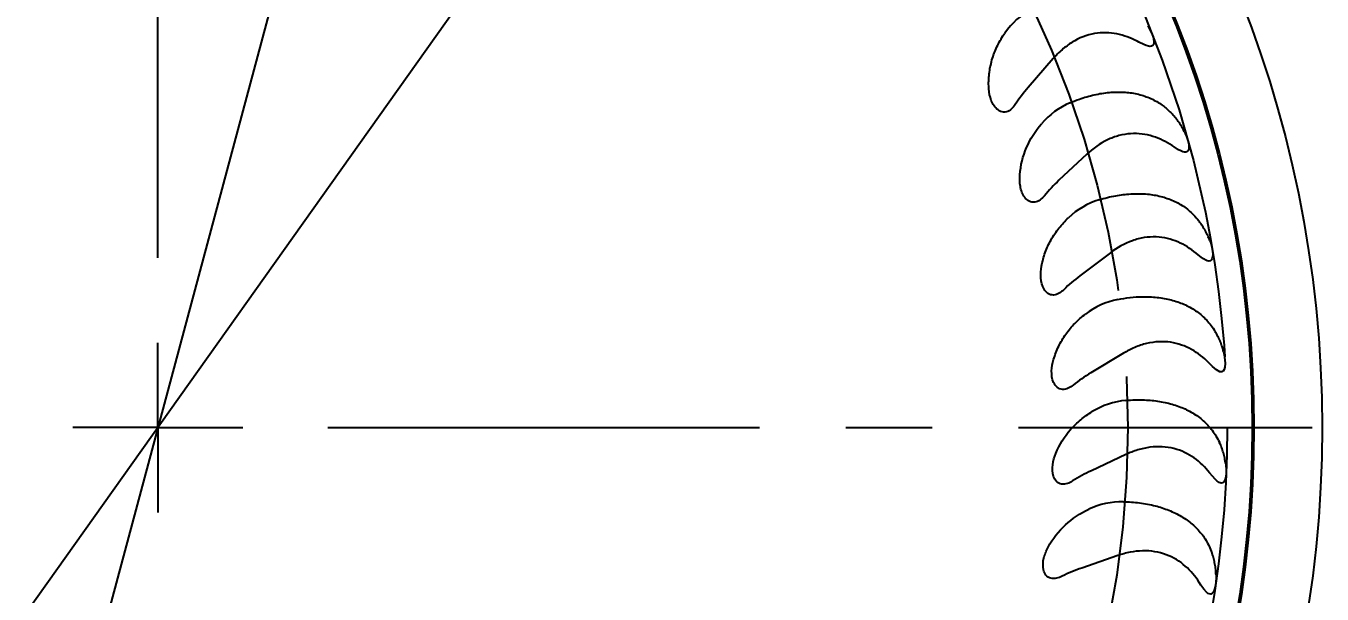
# Model space of a CAD drawing. Header units: millimetres. Extents: x 10 to 459, y 8 to 584.
# Drawn here: x 323.82 to 361.95, y 190.61 to 207.33 of the extents above; entities that cross this region are included whole.
import ezdxf

# ---------------------------------------------------------------- set-up
doc = ezdxf.new("R2010")
doc.units = ezdxf.units.MM
doc.linetypes.add('CENTERX2', pattern=[20.32, 12.7, -2.54, 2.54, -2.54])
doc.layers.add('CENTERLINE', color=4, linetype='CENTERX2')
doc.layers.add('DIMENSIONS', color=2, linetype='Continuous')
doc.layers.add('OUTLINE', color=7, linetype='Continuous', lineweight=25)
doc.styles.add('SLDTEXTSTYLE0', font='TXT', dxfattribs={"width": 0.75})
doc.dimstyles.new('SLDDIMSTYLE13', dxfattribs={"dimtxt": 3.5, "dimasz": 2, "dimexe": 0, "dimexo": 0.0625, "dimgap": 0.875, "dimtad": 1, "dimrnd": 1e-09, "dimzin": 12, "dimdsep": 46, "dimtxsty": 'SLDTEXTSTYLE0', "dimblk1": 'NONE', "dimsah": 1, "dimcen": 0, "dimadec": 0, "dimazin": 3, "dimtfac": 1, "dimtmove": 0, "dimatfit": 3, "dimldrblk": 'NONE', "dimfxl": 0, "dimfrac": 2, "dimtolj": 1, "dimtzin": 12, "dimarcsym": 0})

# ---------------------------------------------------------------- blocks, each defined once
blk = doc.blocks.new('_D_27')
at = {"layer": 'DIMENSIONS'}
for q in [(343.366, 253.971), (319.558, 165.118)]:
    blk.add_line((335.842, 225.89), q, dxfattribs=at)
blk.add_solid([(335.842, 225.89), (336.843, 227.693), (335.877, 227.951)], dxfattribs=at)
at = {"layer": 'DIMENSIONS', "char_height": 3.5, "attachment_point": 1, "rotation": 75, "style": 'SLDTEXTSTYLE0'}
for s, insert in [('62,92', (335.59, 242.366)), ('%%c', (334.225, 237.273))]:
    blk.add_mtext(s, dxfattribs=dict(at, insert=insert))
blk = doc.blocks.new('_None')
blk = doc.blocks.new('_D_28')
at = {"layer": 'DIMENSIONS'}
for q in [(360.955, 242.313), (311.173, 172.241)]:
    blk.add_line((344.228, 218.768), q, dxfattribs=at)
blk.add_solid([(344.228, 218.768), (345.794, 220.108), (344.978, 220.688)], dxfattribs=at)
at = {"layer": 'DIMENSIONS', "char_height": 3.5, "attachment_point": 1, "rotation": 54.6082, "style": 'SLDTEXTSTYLE0'}
for s, insert in [('57,07', (349.624, 234.145)), ('%%c', (346.569, 229.846))]:
    blk.add_mtext(s, dxfattribs=dict(at, insert=insert))
blk = doc.blocks.new('SW_CENTERMARKSYMBOL_0')
at = {"layer": 'CENTERLINE', "color": 0}
for p, q in [((0, 5), (0, 33.958)), ((0, 0), (0, 2.5)), ((0, 0), (-2.5, 0)), ((0, 0), (0, -2.5)), ((0, 0), (2.5, 0)), ((5, 0), (33.958, 0))]:
    blk.add_line(p, q, dxfattribs=at)

msp = doc.modelspace()

# ---------------------------------------------------------------- linework, layer by layer
at = {"layer": 'CENTERLINE'}
for radius in [31.458, 28.537]:
    msp.add_circle((327.7, 195.504), radius, dxfattribs=at)
at = {"layer": 'OUTLINE'}
for p, q in [((354.041, 206.365), (353.304, 205.517)), ((357.549, 204.726), (357.539, 204.737)), ((357.549, 204.726), (357.544, 204.731)), ((355.032, 203.552), (354.211, 202.786)), ((358.35, 201.556), (358.341, 201.567)), ((358.35, 201.556), (358.345, 201.561)), ((355.724, 200.651), (354.827, 199.975)), ((358.814, 198.319), (358.807, 198.331)), ((358.814, 198.319), (358.811, 198.325)), ((356.108, 197.693), (355.145, 197.115)), ((358.938, 195.051), (358.932, 195.065)), ((358.938, 195.051), (358.935, 195.057)), ((356.181, 194.712), (355.163, 194.237)), ((358.72, 191.788), (358.715, 191.802)), ((358.72, 191.788), (358.717, 191.795)), ((355.943, 191.739), (354.88, 191.373))]:
    msp.add_line(p, q, dxfattribs=at)
at = {"layer": 'OUTLINE', "flags": 128}
for points in [[(356.82, 207.327), (356.897, 207.195), (356.955, 207.07), (356.978, 207.004), (356.996, 206.937), (357.006, 206.859), (356.997, 206.79), (356.972, 206.75), (356.928, 206.727), (356.886, 206.724), (356.841, 206.731), (356.773, 206.751), (356.704, 206.779), (356.559, 206.85), (356.507, 206.877), (356.507, 206.877)], [(357.897, 204.218), (357.924, 204.164), (357.962, 204.074), (357.994, 203.98), (358.017, 203.893), (358.031, 203.803), (358.032, 203.73), (358.017, 203.667), (357.988, 203.629), (357.942, 203.611), (357.901, 203.612), (357.857, 203.623), (357.793, 203.648), (357.729, 203.682), (357.595, 203.766), (357.538, 203.803), (357.538, 203.803)], [(358.644, 201.01), (358.673, 200.929), (358.703, 200.819), (358.725, 200.703), (358.733, 200.596), (358.73, 200.545), (358.721, 200.496), (358.7, 200.447), (358.668, 200.417), (358.617, 200.405), (358.574, 200.413), (358.529, 200.431), (358.461, 200.47), (358.393, 200.519), (358.252, 200.631), (358.242, 200.639), (358.242, 200.639)], [(359.05, 197.744), (359.073, 197.648), (359.094, 197.504), (359.099, 197.391), (359.089, 197.282), (359.069, 197.217), (359.037, 197.169), (359.001, 197.149), (358.943, 197.15), (358.893, 197.171), (358.842, 197.204), (358.727, 197.303), (358.611, 197.419), (358.611, 197.419)], [(359.113, 194.455), (359.119, 194.418), (359.131, 194.252), (359.129, 194.157), (359.119, 194.062), (359.099, 193.98), (359.065, 193.911), (359.025, 193.876), (358.986, 193.867), (358.921, 193.886), (358.861, 193.929), (358.803, 193.985), (358.723, 194.077), (358.642, 194.177), (358.642, 194.177)], [(358.831, 191.178), (358.833, 191.071), (358.827, 190.967), (358.813, 190.86), (358.786, 190.751), (358.752, 190.676), (358.717, 190.631), (358.677, 190.608), (358.628, 190.609), (358.592, 190.625), (358.557, 190.651), (358.47, 190.748), (358.387, 190.867), (358.334, 190.95), (358.334, 190.95)]]:
    msp.add_lwpolyline(points, dxfattribs=at)
at = {"layer": 'OUTLINE'}
for radius in [34.25, 32.247, 32.197]:
    msp.add_circle((327.7, 195.504), radius, dxfattribs=at)
for centre, major_axis in [((355.281, 205.144), (2.503, -2.176)), ((356.137, 202.208), (2.262, -2.426)), ((356.682, 199.199), (1.996, -2.649)), ((356.91, 196.149), (1.708, -2.843)), ((356.817, 193.093), (1.402, -3.006)), ((356.405, 190.062), (1.08, -3.136))]:
    msp.add_ellipse(centre, major_axis=major_axis, ratio=0.829038, start_param=2.853435, end_param=3.235153, dxfattribs=at)
for points, knots in [([(352.143, 205.558), (352.139, 205.695), (352.146, 205.832), (352.184, 206.105), (352.214, 206.242), (352.296, 206.505), (352.347, 206.633), (352.47, 206.882), (352.541, 207.003), (352.619, 207.117)], [0, 0, 0, 0, 0.25, 0.25, 0.5, 0.5, 0.75, 0.75, 1, 1, 1, 1]), ([(356.507, 206.877), (356.324, 206.973), (356.125, 207.048), (355.81, 207.109), (355.703, 207.121), (355.483, 207.126), (355.369, 207.118), (355.033, 207.06), (354.805, 206.973), (354.496, 206.783), (354.396, 206.708), (354.209, 206.546), (354.122, 206.458), (354.041, 206.365)], [0, 0, 0, 0, 0.25, 0.25, 0.375, 0.375, 0.5, 0.5, 0.75, 0.75, 0.875, 0.875, 1, 1, 1, 1]), ([(352.925, 205.016), (352.893, 204.968), (352.857, 204.922), (352.771, 204.845), (352.72, 204.813), (352.608, 204.785), (352.548, 204.79), (352.441, 204.832), (352.394, 204.868), (352.275, 204.997), (352.225, 205.105), (352.161, 205.327), (352.146, 205.443), (352.143, 205.558)], [0, 0, 0, 0, 0.125, 0.125, 0.25, 0.25, 0.375, 0.375, 0.5, 0.5, 0.75, 0.75, 1, 1, 1, 1]), ([(354.54, 205.067), (354.63, 205.104), (354.792, 205.17), (355.03, 205.245), (355.25, 205.302), (355.473, 205.345), (355.692, 205.372), (355.903, 205.383), (356.107, 205.38), (356.308, 205.362), (356.503, 205.328), (356.691, 205.277), (356.872, 205.21), (357.046, 205.126), (357.201, 205.031), (357.337, 204.929), (357.446, 204.834), (357.511, 204.765), (357.538, 204.736)], [0, 0, 0, 0, 0.083086, 0.147846, 0.212604, 0.279405, 0.346202, 0.408554, 0.470905, 0.535003, 0.599099, 0.662665, 0.726223, 0.79158, 0.85693, 0.909061, 0.96119, 1, 1, 1, 1]), ([(353.06, 202.948), (353.081, 203.221), (353.148, 203.495), (353.366, 204), (353.517, 204.238), (353.697, 204.448)], [0, 0, 0, 0, 0.5, 0.5, 1, 1, 1, 1]), ([(357.897, 204.218), (357.881, 204.251), (357.841, 204.333), (357.766, 204.454), (357.673, 204.583), (357.598, 204.675), (357.552, 204.722), (357.543, 204.731)], [0, 0, 0, 0, 0.177623, 0.431406, 0.684459, 0.936942, 1, 1, 1, 1]), ([(357.538, 203.803), (357.366, 203.918), (357.176, 204.013), (356.869, 204.107), (356.764, 204.131), (356.546, 204.158), (356.432, 204.162), (356.204, 204.147), (356.09, 204.128), (355.86, 204.067), (355.746, 204.025), (355.419, 203.868), (355.213, 203.72), (355.032, 203.552)], [0, 0, 0, 0, 0.25, 0.25, 0.375, 0.375, 0.5, 0.5, 0.625, 0.625, 0.75, 0.75, 1, 1, 1, 1]), ([(353.781, 202.327), (353.744, 202.283), (353.703, 202.241), (353.61, 202.173), (353.556, 202.147), (353.442, 202.131), (353.383, 202.142), (353.28, 202.195), (353.237, 202.235), (353.132, 202.376), (353.095, 202.489), (353.054, 202.716), (353.051, 202.834), (353.06, 202.948)], [0, 0, 0, 0, 0.125, 0.125, 0.25, 0.25, 0.375, 0.375, 0.5, 0.5, 0.75, 0.75, 1, 1, 1, 1]), ([(355.392, 202.209), (355.473, 202.233), (355.635, 202.28), (355.873, 202.331), (356.102, 202.366), (356.323, 202.386), (356.543, 202.392), (356.758, 202.383), (356.963, 202.36), (357.159, 202.323), (357.35, 202.27), (357.534, 202.202), (357.708, 202.118), (357.873, 202.019), (358.029, 201.902), (358.18, 201.759), (358.284, 201.648), (358.334, 201.574), (358.34, 201.567)], [0, 0, 0, 0, 0.07128, 0.143199, 0.207051, 0.270904, 0.336708, 0.402511, 0.4649, 0.52729, 0.591404, 0.655517, 0.719512, 0.783508, 0.849366, 0.915219, 0.991017, 1, 1, 1, 1]), ([(353.699, 200.256), (353.724, 200.392), (353.76, 200.527), (353.854, 200.787), (353.911, 200.911), (354.046, 201.151), (354.124, 201.268), (354.296, 201.485), (354.389, 201.587), (354.489, 201.682)], [0, 0, 0, 0, 0.25, 0.25, 0.5, 0.5, 0.75, 0.75, 1, 1, 1, 1]), ([(358.644, 201.01), (358.631, 201.046), (358.599, 201.133), (358.536, 201.263), (358.458, 201.4), (358.393, 201.5), (358.352, 201.551), (358.344, 201.561)], [0, 0, 0, 0, 0.183037, 0.435224, 0.686683, 0.937577, 1, 1, 1, 1]), ([(358.242, 200.639), (358.082, 200.771), (357.904, 200.885), (357.51, 201.053), (357.299, 201.106), (356.954, 201.12), (356.837, 201.114), (356.604, 201.078), (356.486, 201.047), (356.141, 200.925), (355.921, 200.8), (355.724, 200.651)], [0, 0, 0, 0, 0.25, 0.25, 0.5, 0.5, 0.625, 0.625, 0.75, 0.75, 1, 1, 1, 1]), ([(354.352, 199.564), (354.31, 199.523), (354.265, 199.486), (354.165, 199.428), (354.11, 199.408), (353.993, 199.404), (353.936, 199.42), (353.84, 199.484), (353.801, 199.529), (353.711, 199.679), (353.686, 199.796), (353.669, 200.026), (353.678, 200.144), (353.699, 200.256)], [0, 0, 0, 0, 0.125, 0.125, 0.25, 0.25, 0.375, 0.375, 0.5, 0.5, 0.75, 0.75, 1, 1, 1, 1]), ([(355.941, 199.278), (356.061, 199.299), (356.303, 199.341), (356.619, 199.36), (356.884, 199.356), (357.099, 199.34), (357.31, 199.31), (357.514, 199.265), (357.707, 199.207), (357.89, 199.136), (358.065, 199.05), (358.231, 198.948), (358.384, 198.832), (358.527, 198.701), (358.656, 198.552), (358.751, 198.429), (358.794, 198.348), (358.804, 198.329)], [0, 0, 0, 0, 0.10292, 0.207813, 0.27091, 0.334005, 0.398972, 0.463939, 0.526561, 0.589183, 0.653522, 0.717865, 0.782252, 0.846635, 0.912981, 0.97932, 1, 1, 1, 1]), ([(354.053, 197.513), (354.092, 197.645), (354.143, 197.776), (354.263, 198.024), (354.333, 198.142), (354.492, 198.367), (354.582, 198.475), (354.775, 198.672), (354.879, 198.764), (354.988, 198.848)], [0, 0, 0, 0, 0.25, 0.25, 0.5, 0.5, 0.75, 0.75, 1, 1, 1, 1]), ([(359.05, 197.744), (359.041, 197.782), (359.018, 197.872), (358.969, 198.009), (358.905, 198.153), (358.852, 198.259), (358.816, 198.314), (358.809, 198.325)], [0, 0, 0, 0, 0.185828, 0.437452, 0.688355, 0.938692, 1, 1, 1, 1]), ([(358.611, 197.419), (358.466, 197.567), (358.302, 197.698), (357.926, 197.907), (357.722, 197.982), (357.381, 198.032), (357.264, 198.037), (357.028, 198.026), (356.907, 198.008), (356.67, 197.951), (356.554, 197.912), (356.326, 197.815), (356.214, 197.757), (356.108, 197.693)], [0, 0, 0, 0, 0.25, 0.25, 0.5, 0.5, 0.625, 0.625, 0.75, 0.75, 0.875, 0.875, 1, 1, 1, 1]), ([(354.63, 196.756), (354.585, 196.72), (354.536, 196.687), (354.43, 196.64), (354.373, 196.626), (354.257, 196.634), (354.202, 196.656), (354.112, 196.73), (354.079, 196.779), (354.006, 196.937), (353.992, 197.056), (353.999, 197.288), (354.021, 197.403), (354.053, 197.513)], [0, 0, 0, 0, 0.125, 0.125, 0.25, 0.25, 0.375, 0.375, 0.5, 0.5, 0.75, 0.75, 1, 1, 1, 1]), ([(354.119, 194.747), (354.225, 195.004), (354.37, 195.238), (354.644, 195.55), (354.744, 195.647), (354.956, 195.824), (355.069, 195.904), (355.188, 195.977)], [0, 0, 0, 0, 0.5, 0.5, 0.75, 0.75, 1, 1, 1, 1]), ([(356.181, 196.305), (356.272, 196.312), (356.456, 196.326), (356.713, 196.323), (356.951, 196.307), (357.17, 196.278), (357.385, 196.236), (357.591, 196.18), (357.784, 196.113), (357.967, 196.033), (358.141, 195.939), (358.304, 195.832), (358.455, 195.711), (358.593, 195.577), (358.719, 195.427), (358.831, 195.259), (358.902, 195.137), (358.93, 195.067), (358.931, 195.065)], [0, 0, 0, 0, 0.077488, 0.155801, 0.219487, 0.283174, 0.348794, 0.414413, 0.476835, 0.539256, 0.603396, 0.667538, 0.731622, 0.795702, 0.861664, 0.927619, 0.997321, 1, 1, 1, 1]), ([(358.642, 194.177), (358.513, 194.34), (358.364, 194.487), (358.011, 194.735), (357.815, 194.83), (357.371, 194.944), (357.13, 194.957), (356.767, 194.909), (356.647, 194.882), (356.411, 194.81), (356.294, 194.764), (356.181, 194.712)], [0, 0, 0, 0, 0.25, 0.25, 0.5, 0.5, 0.75, 0.75, 0.875, 0.875, 1, 1, 1, 1]), ([(359.113, 194.455), (359.107, 194.494), (359.094, 194.585), (359.06, 194.725), (359.012, 194.876), (358.969, 194.987), (358.94, 195.046), (358.934, 195.058)], [0, 0, 0, 0, 0.1837088, 0.4355215, 0.686627, 0.9371658, 1, 1, 1, 1]), ([(354.613, 193.934), (354.565, 193.903), (354.513, 193.876), (354.403, 193.84), (354.344, 193.832), (354.23, 193.851), (354.177, 193.88), (354.096, 193.962), (354.068, 194.014), (354.011, 194.18), (354.01, 194.3), (354.041, 194.528), (354.075, 194.641), (354.119, 194.747)], [0, 0, 0, 0, 0.125, 0.125, 0.25, 0.25, 0.375, 0.375, 0.5, 0.5, 0.75, 0.75, 1, 1, 1, 1]), ([(356.109, 193.324), (356.111, 193.324), (356.19, 193.323), (356.348, 193.316), (356.583, 193.294), (356.816, 193.257), (357.04, 193.207), (357.249, 193.145), (357.446, 193.073), (357.636, 192.989), (357.815, 192.892), (357.98, 192.783), (358.134, 192.664), (358.274, 192.531), (358.402, 192.385), (358.514, 192.229), (358.61, 192.058), (358.676, 191.915), (358.705, 191.825), (358.713, 191.801)], [0, 0, 0, 0, 0.001464, 0.067674, 0.133881, 0.202252, 0.270622, 0.333225, 0.395828, 0.460235, 0.524641, 0.58763, 0.650623, 0.715349, 0.780074, 0.844632, 0.909185, 0.975817, 1, 1, 1, 1]), ([(353.895, 191.99), (354.027, 192.234), (354.196, 192.451), (354.606, 192.83), (354.836, 192.982), (355.087, 193.101)], [0, 0, 0, 0, 0.5, 0.5, 1, 1, 1, 1]), ([(354.302, 191.129), (354.251, 191.104), (354.197, 191.082), (354.083, 191.058), (354.024, 191.056), (353.913, 191.087), (353.863, 191.121), (353.791, 191.211), (353.768, 191.266), (353.729, 191.437), (353.74, 191.556), (353.795, 191.78), (353.84, 191.889), (353.895, 191.99)], [0, 0, 0, 0, 0.125, 0.125, 0.25, 0.25, 0.375, 0.375, 0.5, 0.5, 0.75, 0.75, 1, 1, 1, 1]), ([(358.334, 190.95), (358.222, 191.126), (358.09, 191.287), (357.765, 191.571), (357.579, 191.686), (357.15, 191.845), (356.912, 191.884), (356.545, 191.874), (356.424, 191.86), (356.181, 191.813), (356.06, 191.779), (355.943, 191.739)], [0, 0, 0, 0, 0.25, 0.25, 0.5, 0.5, 0.75, 0.75, 0.875, 0.875, 1, 1, 1, 1]), ([(358.831, 191.178), (358.829, 191.217), (358.826, 191.308), (358.807, 191.452), (358.774, 191.607), (358.744, 191.722), (358.721, 191.783), (358.716, 191.795)], [0, 0, 0, 0, 0.184122, 0.43595, 0.687053, 0.93759, 1, 1, 1, 1])]:
    msp.add_open_spline(points, degree=3, knots=knots, dxfattribs=at)
for points in [[(353.304, 205.517), (353.167, 205.359), (353.041, 205.191), (352.925, 205.016)], [(354.211, 202.786), (354.057, 202.642), (353.915, 202.489), (353.781, 202.327)], [(354.827, 199.975), (354.659, 199.849), (354.502, 199.711), (354.352, 199.564)], [(355.145, 197.115), (354.965, 197.006), (354.794, 196.886), (354.63, 196.756)], [(355.163, 194.237), (354.972, 194.148), (354.79, 194.046), (354.613, 193.934)], [(354.88, 191.373), (354.682, 191.305), (354.489, 191.223), (354.302, 191.129)]]:
    msp.add_open_spline(points, degree=3, dxfattribs=at)

# ---------------------------------------------------------------- block references
at = {"layer": 'CENTERLINE'}
msp.add_blockref('SW_CENTERMARKSYMBOL_0', (327.7, 195.504), dxfattribs=at)

# ---------------------------------------------------------------- dimensions: what is measured, and where the dimension line sits
at = {"layer": 'DIMENSIONS'}
for p1, p2, picture, middle in [((319.558, 165.118), (335.842, 225.89), '_D_27', (340.787, 244.345)), ((311.173, 172.241), (344.228, 218.768), '_D_28', (355.187, 234.193))]:
    dim = msp.add_diameter_dim_2p(p1=p1, p2=p2, dimstyle='SLDDIMSTYLE13', dxfattribs=at)
    dim.commit()
    dim.dimension.update_dxf_attribs({"geometry": picture, "text_midpoint": middle, "dimtype": 163})

doc.saveas('drawing.dxf')
